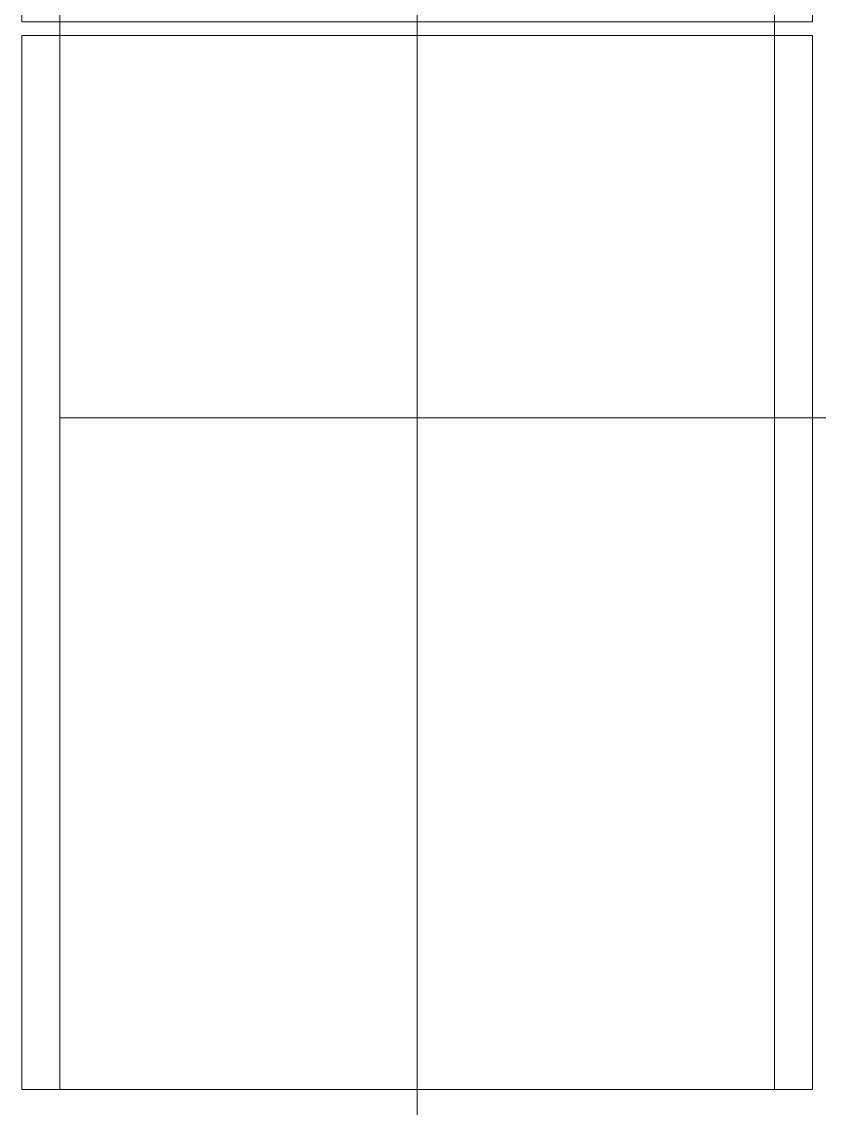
# Model space of a CAD drawing. Header units: millimetres. Extents: x -1949 to 1995, y -2739 to 1842.
# Drawn here: x -1758 to -850, y -1830 to -593 of the extents above; entities that cross this region are included whole.
import ezdxf

# ---------------------------------------------------------------- set-up
doc = ezdxf.new("R2010")
doc.units = ezdxf.units.MM
doc.layers.add('Laser Table', color=2, linetype='Continuous', lineweight=0, true_color=0xffff00)
doc.layers.add('Referance lines', color=2, linetype='Continuous', lineweight=0, true_color=0xffff00)

msp = doc.modelspace()

# ---------------------------------------------------------------- linework, layer by layer
at = {"layer": 'Laser Table', "color": 2, "true_color": 0xffff00}
for p, q in [((-1758.3, -592.8), (-1758.3, 607.2)), ((-858.3, -592.8), (-858.3, 607.2)), ((-858.3, -592.8), (-1758.3, -592.8))]:
    msp.add_line(p, q, dxfattribs=at)
at = {"layer": 'Referance lines', "color": 2, "true_color": 0xffff00}
for p, q in [((-1308.3, 607.2), (-1308.3, -592.8)), ((-1308.3, -623.1), (-1308.3, -1461.1)), ((-963.2, -1043.6), (-663.2, -1043.6))]:
    msp.add_line(p, q, dxfattribs=at)
at = {"layer": 'Referance lines'}
for p, q in [((-1715, -564.3), (-1715, -1808.4)), ((-901.6, -564.3), (-901.6, -1808.4)), ((-1308.3, -2738.6), (-1308.3, -592.8)), ((-1758.3, -1808.4), (-1758.3, -608.4)), ((-1758.3, -608.4), (-858.3, -608.4)), ((-858.3, -608.4), (-858.3, -1808.4)), ((-901.6, -1043.6), (-1715, -1043.6)), ((-858.3, -1808.4), (-1758.3, -1808.4))]:
    msp.add_line(p, q, dxfattribs=at)

doc.saveas('drawing.dxf')
